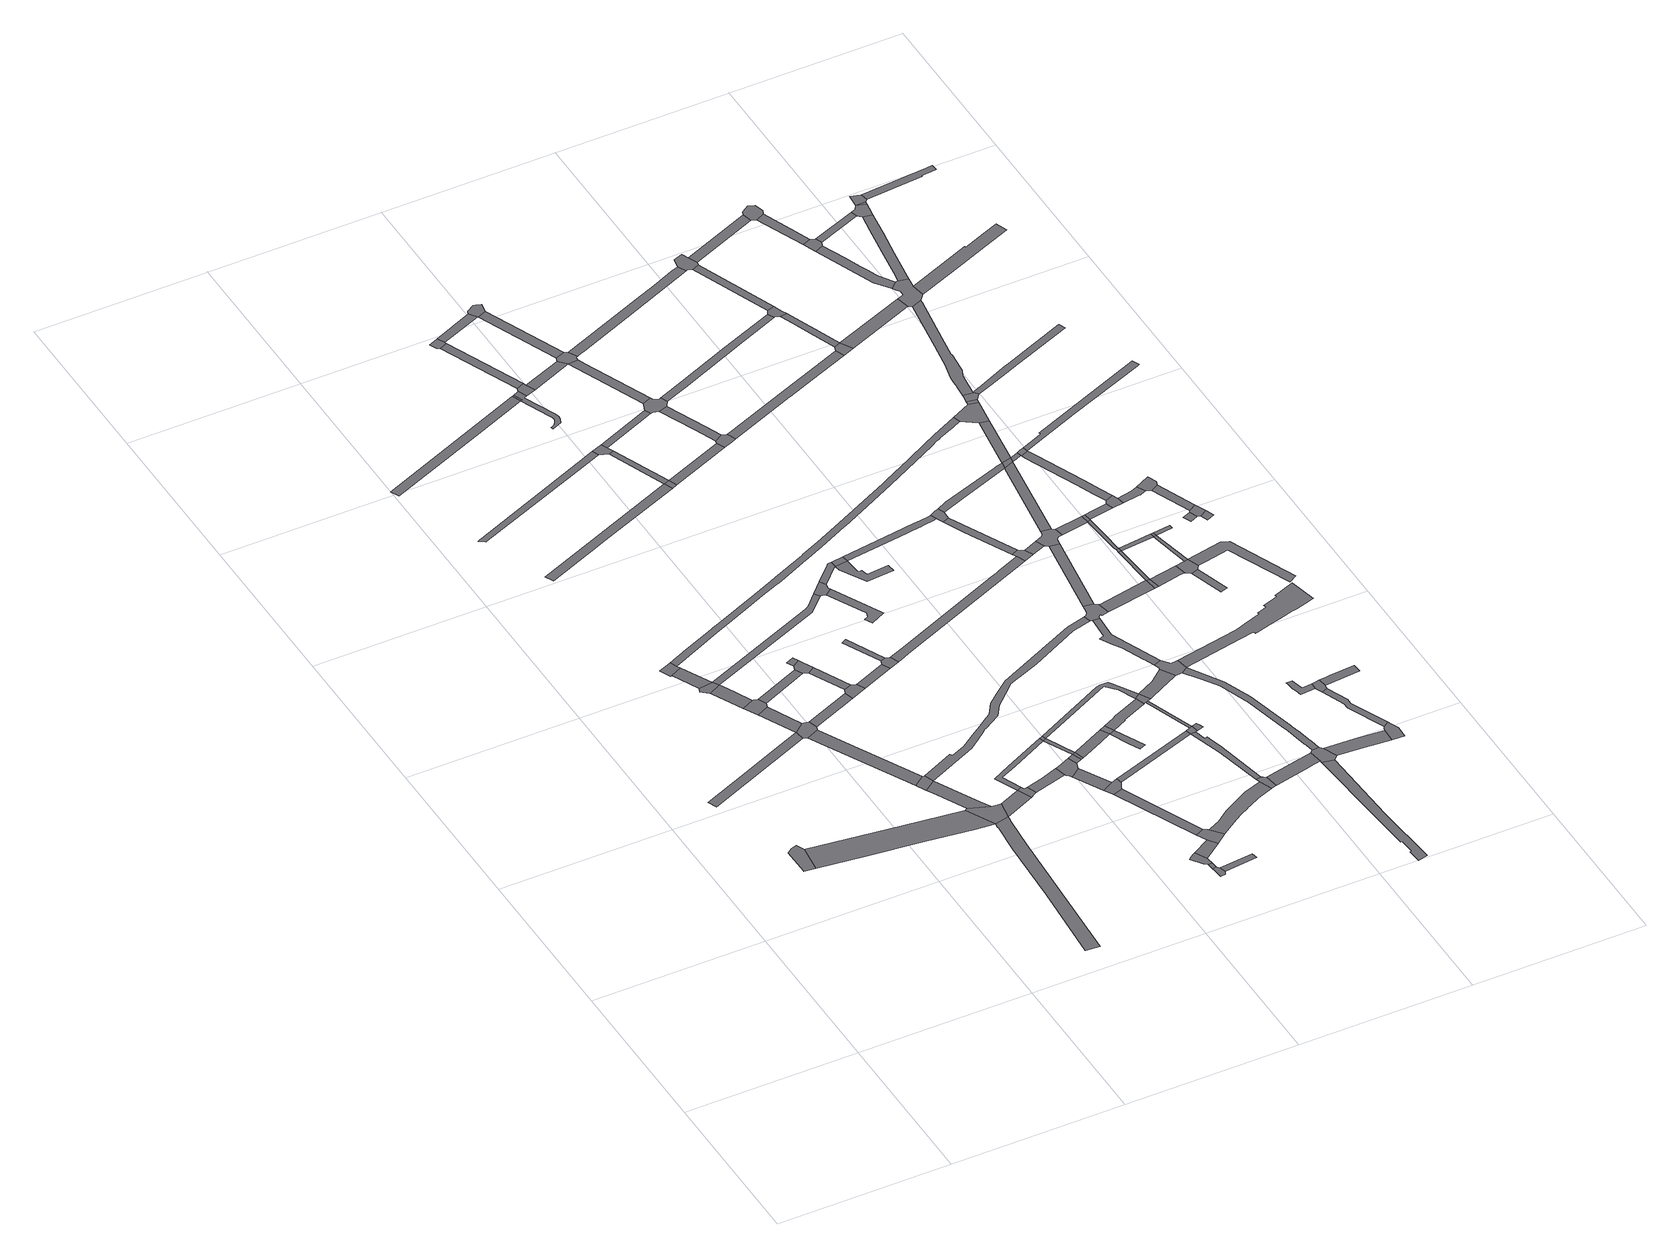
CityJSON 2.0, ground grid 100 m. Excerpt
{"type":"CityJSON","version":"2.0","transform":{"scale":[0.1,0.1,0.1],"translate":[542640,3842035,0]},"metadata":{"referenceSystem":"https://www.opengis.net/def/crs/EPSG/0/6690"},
"CityObjects":{
"road1":{"type":"Road","geometry":[{"type":"MultiSurface","lod":"1","boundaries":[[[0,1,2,3,4,5,6,7]]]}]},
"road2":{"type":"Road","attributes":{"RoadStructureAttribute.sectionType":"1"},"geometry":[{"type":"MultiSurface","lod":"1","boundaries":[[[8,9,10,11,12,13]]]}]},
"road3":{"type":"Road","attributes":{"RoadStructureAttribute.sectionType":"1"},"geometry":[{"type":"MultiSurface","lod":"1","boundaries":[[[14,7,6,15,16,17,18,19,20]]]}]},
"road4":{"type":"Road","geometry":[{"type":"MultiSurface","lod":"1","boundaries":[[[21,22,23,24,25,26,27,28]]]}]},
"road5":{"type":"Road","attributes":{"RoadStructureAttribute.sectionType":"1"},"geometry":[{"type":"MultiSurface","lod":"1","boundaries":[[[27,26,29,30]]]}]},
"road6":{"type":"Road","geometry":[{"type":"MultiSurface","lod":"1","boundaries":[[[30,29,31,32,33,34,35]]]}]},
"road7":{"type":"Road","attributes":{"RoadStructureAttribute.sectionType":"1"},"geometry":[{"type":"MultiSurface","lod":"1","boundaries":[[[36,37,35,34,38,39,40]]]}]},
"road8":{"type":"Road","geometry":[{"type":"MultiSurface","lod":"1","boundaries":[[[41,40,39,42,43,44,45]]]}]},
"road9":{"type":"Road","attributes":{"RoadStructureAttribute.sectionType":"1"},"geometry":[{"type":"MultiSurface","lod":"1","boundaries":[[[43,42,8,46]]]}]},
"road10":{"type":"Road","geometry":[{"type":"MultiSurface","lod":"1","boundaries":[[[46,8,13,47,48,49,50,51]]]}]},
"road11":{"type":"Road","attributes":{"RoadStructureAttribute.sectionType":"1"},"geometry":[{"type":"MultiSurface","lod":"1","boundaries":[[[52,53,54,55,56,57,58,59,60,19,61,62,63,64,65,66,67]]]}]},
"road12":{"type":"Road","attributes":{"RoadStructureAttribute.sectionType":"1"},"geometry":[{"type":"MultiSurface","lod":"1","boundaries":[[[68,69,49,48,70,71,72]]]}]},
"road13":{"type":"Road","geometry":[{"type":"MultiSurface","lod":"1","boundaries":[[[72,71,73,74,75]]]}]},
"road14":{"type":"Road","attributes":{"RoadStructureAttribute.sectionType":"1"},"geometry":[{"type":"MultiSurface","lod":"1","boundaries":[[[76,45,44,77]]]}]},
"road15":{"type":"Road","attributes":{"RoadStructureAttribute.sectionType":"1"},"geometry":[{"type":"MultiSurface","lod":"1","boundaries":[[[78,79,74,73,80,81,82]]]}]},
"road16":{"type":"Road","geometry":[{"type":"MultiSurface","lod":"1","boundaries":[[[81,20,19,60,83,84,82]]]}]},
"road17":{"type":"Road","attributes":{"RoadStructureAttribute.sectionType":"1"},"geometry":[{"type":"MultiSurface","lod":"1","boundaries":[[[85,51,50,86]]]}]},
"road18":{"type":"Road","attributes":{"RoadStructureAttribute.sectionType":"1"},"geometry":[{"type":"MultiSurface","lod":"1","boundaries":[[[87,88,89,90,91]]]}]},
"road19":{"type":"Road","geometry":[{"type":"MultiSurface","lod":"1","boundaries":[[[92,93,94,95]]]}]},
"road20":{"type":"Road","attributes":{"RoadStructureAttribute.sectionType":"1"},"geometry":[{"type":"MultiSurface","lod":"1","boundaries":[[[96,97,98,99,100,101,102,103,104,105]]]}]},
"road21":{"type":"Road","geometry":[{"type":"MultiSurface","lod":"1","boundaries":[[[106,95,94,107,76,77,108,109]]]}]},
"road22":{"type":"Road","attributes":{"RoadStructureAttribute.sectionType":"1"},"geometry":[{"type":"MultiSurface","lod":"1","boundaries":[[[110,111,83,60,112,113]]]}]},
"road23":{"type":"Road","attributes":{"RoadStructureAttribute.sectionType":"1"},"geometry":[{"type":"MultiSurface","lod":"1","boundaries":[[[114,115,116,117,118,30,35,119,120,121,122]]]}]},
"road24":{"type":"Road","attributes":{"RoadStructureAttribute.sectionType":"1"},"geometry":[{"type":"MultiSurface","lod":"1","boundaries":[[[109,108,123,124]]]}]},
"road25":{"type":"Road","attributes":{"RoadStructureAttribute.sectionType":"1"},"geometry":[{"type":"MultiSurface","lod":"1","boundaries":[[[125,126,127,128,129,130,131,132]]]}]},
"road26":{"type":"Road","geometry":[{"type":"MultiSurface","lod":"1","boundaries":[[[124,123,85,86,133,134,135]]]}]},
"road27":{"type":"Road","geometry":[{"type":"MultiSurface","lod":"1","boundaries":[[[136,137,110,113,138,139,140]]]}]},
"road28":{"type":"Road","attributes":{"RoadStructureAttribute.sectionType":"1"},"geometry":[{"type":"MultiSurface","lod":"1","boundaries":[[[141,135,134,133,142]]]}]},
"road29":{"type":"Road","attributes":{"RoadStructureAttribute.sectionType":"1"},"geometry":[{"type":"MultiSurface","lod":"1","boundaries":[[[143,144,140,139,145,146]]]}]},
"road30":{"type":"Road","attributes":{"RoadStructureAttribute.sectionType":"1"},"geometry":[{"type":"MultiSurface","lod":"1","boundaries":[[[147,148,149,150,110,137,151,152,153,154]]]}]},
"road31":{"type":"Road","attributes":{"RoadStructureAttribute.sectionType":"1"},"geometry":[{"type":"MultiSurface","lod":"1","boundaries":[[[155,156,157,158]]]}]},
"road32":{"type":"Road","geometry":[{"type":"MultiSurface","lod":"1","boundaries":[[[158,157,141,142,159,160]]]}]},
"road33":{"type":"Road","geometry":[{"type":"MultiSurface","lod":"1","boundaries":[[[161,162,163,164,165,166,167,168,169]]]}]},
"road34":{"type":"Road","geometry":[{"type":"MultiSurface","lod":"1","boundaries":[[[170,171,172,173,174,175,176,177]]]}]},
"road35":{"type":"Road","attributes":{"RoadStructureAttribute.sectionType":"1"},"geometry":[{"type":"MultiSurface","lod":"1","boundaries":[[[167,166,178,171,170]]]}]},
"road36":{"type":"Road","geometry":[{"type":"MultiSurface","lod":"1","boundaries":[[[179,180,143,146,181,182,183,184,185,186,187,188]]]}]},
"road37":{"type":"Road","attributes":{"RoadStructureAttribute.sectionType":"1"},"geometry":[{"type":"MultiSurface","lod":"1","boundaries":[[[185,184,189,190]]]}]},
"road38":{"type":"Road","attributes":{"RoadStructureAttribute.sectionType":"1"},"geometry":[{"type":"MultiSurface","lod":"1","boundaries":[[[191,161,169,192]]]}]},
"road39":{"type":"Road","geometry":[{"type":"MultiSurface","lod":"1","boundaries":[[[193,194,190,189,195,196,197,198]]]}]},
"road40":{"type":"Road","geometry":[{"type":"MultiSurface","lod":"1","boundaries":[[[199,147,154,200]]]}]},
"road41":{"type":"Road","attributes":{"RoadStructureAttribute.sectionType":"1"},"geometry":[{"type":"MultiSurface","lod":"1","boundaries":[[[201,179,188,202]]]}]},
"road42":{"type":"Road","attributes":{"RoadStructureAttribute.sectionType":"1"},"geometry":[{"type":"MultiSurface","lod":"1","boundaries":[[[196,195,203,204]]]}]},
"road43":{"type":"Road","geometry":[{"type":"MultiSurface","lod":"1","boundaries":[[[205,206,87,91]]]}]},
"road44":{"type":"Road","geometry":[{"type":"MultiSurface","lod":"1","boundaries":[[[207,208,209,210,177,176]]]}]},
"road45":{"type":"Road","attributes":{"RoadStructureAttribute.sectionType":"1"},"geometry":[{"type":"MultiSurface","lod":"1","boundaries":[[[200,154,201,211]]]}]},
"road46":{"type":"Road","geometry":[{"type":"MultiSurface","lod":"1","boundaries":[[[212,96,105,213,214,215]]]}]},
"road47":{"type":"Road","attributes":{"RoadStructureAttribute.sectionType":"1"},"geometry":[{"type":"MultiSurface","lod":"1","boundaries":[[[216,206,205,91,217,218,219,220,221,222,223,224,225,226,227,228,229,230,231,232]]]}]},
"road48":{"type":"Road","geometry":[{"type":"MultiSurface","lod":"1","boundaries":[[[233,234,235,236,237,238]]]}]},
"road49":{"type":"Road","geometry":[{"type":"MultiSurface","lod":"1","boundaries":[[[211,201,202,239]]]}]},
"road50":{"type":"Road","geometry":[{"type":"MultiSurface","lod":"1","boundaries":[[[240,114,122,241,242,243,244,245,246,247,248]]]}]},
"road51":{"type":"Road","attributes":{"RoadStructureAttribute.sectionType":"1"},"geometry":[{"type":"MultiSurface","lod":"1","boundaries":[[[237,236,249,250]]]}]},
"road52":{"type":"Road","attributes":{"RoadStructureAttribute.sectionType":"1"},"geometry":[{"type":"MultiSurface","lod":"1","boundaries":[[[214,213,125,251]]]}]},
"road53":{"type":"Road","geometry":[{"type":"MultiSurface","lod":"1","boundaries":[[[252,204,203,191,192,253,254]]]}]},
"road54":{"type":"Road","attributes":{"RoadStructureAttribute.sectionType":"1"},"geometry":[{"type":"MultiSurface","lod":"1","boundaries":[[[255,256,257,258,259,260,261,262,244,243]]]}]},
"road55":{"type":"Road","geometry":[{"type":"MultiSurface","lod":"1","boundaries":[[[251,125,132,263]]]}]},
"road56":{"type":"Road","geometry":[{"type":"MultiSurface","lod":"1","boundaries":[[[250,249,216,232,264,265]]]}]},
"road57":{"type":"Road","attributes":{"RoadStructureAttribute.sectionType":"1"},"geometry":[{"type":"MultiSurface","lod":"1","boundaries":[[[266,267,268,269,270,271,272,273,274,275,276,277,278,279,280,281,282,75,74,283,284,285,286,287,288,289,290,291,292,293,294,295,296,297,298,299]]]}]},
"road58":{"type":"Road","attributes":{"RoadStructureAttribute.sectionType":"1"},"geometry":[{"type":"MultiSurface","lod":"1","boundaries":[[[300,301,302,303,240,248,304,305]]]}]},
"road59":{"type":"Road","attributes":{"RoadStructureAttribute.sectionType":"1"},"geometry":[{"type":"MultiSurface","lod":"1","boundaries":[[[306,307,211,239,308,309]]]}]},
"road60":{"type":"Road","attributes":{"RoadStructureAttribute.sectionType":"1"},"geometry":[{"type":"MultiSurface","lod":"1","boundaries":[[[310,233,238,311]]]}]},
"road61":{"type":"Road","attributes":{"RoadStructureAttribute.sectionType":"1"},"geometry":[{"type":"MultiSurface","lod":"1","boundaries":[[[312,212,215,313]]]}]},
"road62":{"type":"Road","attributes":{"RoadStructureAttribute.sectionType":"1"},"geometry":[{"type":"MultiSurface","lod":"1","boundaries":[[[314,315,265,264,316]]]}]},
"road63":{"type":"Road","geometry":[{"type":"MultiSurface","lod":"1","boundaries":[[[317,318,300,305,319]]]}]},
"road64":{"type":"Road","attributes":{"RoadStructureAttribute.sectionType":"1"},"geometry":[{"type":"MultiSurface","lod":"1","boundaries":[[[320,321,322,323,324,325,326,327,328,329,330,331,332,333,334,335,336,337,338,21,28,339,340,341,342,343,344,345,346,347,348,349,350,351,352,353,354,355,356,357,358,359,360,361,362]]]}]},
"road65":{"type":"Road","geometry":[{"type":"MultiSurface","lod":"1","boundaries":[[[363,306,309,364]]]}]},
"road66":{"type":"Road","attributes":{"RoadStructureAttribute.sectionType":"1"},"geometry":[{"type":"MultiSurface","lod":"1","boundaries":[[[365,366,251,263,367]]]}]},
"road67":{"type":"Road","geometry":[{"type":"MultiSurface","lod":"1","boundaries":[[[368,369,370,371,372,364,309]]]}]},
"road68":{"type":"Road","attributes":{"RoadStructureAttribute.sectionType":"1"},"geometry":[{"type":"MultiSurface","lod":"1","boundaries":[[[373,193,198,374,375]]]}]},
"road69":{"type":"Road","attributes":{"RoadStructureAttribute.sectionType":"1"},"geometry":[{"type":"MultiSurface","lod":"1","boundaries":[[[376,377,378,379,380,381,382,383,319,305]]]}]},
"road70":{"type":"Road","attributes":{"RoadStructureAttribute.sectionType":"1"},"geometry":[{"type":"MultiSurface","lod":"1","boundaries":[[[384,385,386,387,388,389,254,253,390,391,392,393,394,395,396]]]}]},
"road71":{"type":"Road","attributes":{"RoadStructureAttribute.sectionType":"1"},"geometry":[{"type":"MultiSurface","lod":"1","boundaries":[[[397,398,399,400,401,402,403,199,200,404,405,406,407]]]}]},
"road72":{"type":"Road","geometry":[{"type":"MultiSurface","lod":"1","boundaries":[[[408,409,410,411,310,311,412,413,414]]]}]},
"road73":{"type":"Road","attributes":{"RoadStructureAttribute.sectionType":"1"},"geometry":[{"type":"MultiSurface","lod":"1","boundaries":[[[413,412,415,416]]]}]},
"road74":{"type":"Road","geometry":[{"type":"MultiSurface","lod":"1","boundaries":[[[416,415,314,316,417,418,419,420,421,422,423,424]]]}]},
"road75":{"type":"Road","attributes":{"RoadStructureAttribute.sectionType":"1"},"geometry":[{"type":"MultiSurface","lod":"1","boundaries":[[[425,426,427,428,429,160,159,430,431]]]}]},
"road76":{"type":"Road","attributes":{"RoadStructureAttribute.sectionType":"1"},"geometry":[{"type":"MultiSurface","lod":"1","boundaries":[[[432,433,434,363,364,435,436,437]]]}]},
"road77":{"type":"Road","attributes":{"RoadStructureAttribute.sectionType":"1"},"geometry":[{"type":"MultiSurface","lod":"1","boundaries":[[[438,439,417,316,440,441]]]}]},
"road78":{"type":"Road","geometry":[{"type":"MultiSurface","lod":"1","boundaries":[[[442,443,441,440,444,445,312,313,446,447,448,449,450]]]}]},
"road79":{"type":"Road","attributes":{"RoadStructureAttribute.sectionType":"1"},"geometry":[{"type":"MultiSurface","lod":"1","boundaries":[[[451,452,448,447,453,454,455]]]}]},
"road80":{"type":"Road","geometry":[{"type":"MultiSurface","lod":"1","boundaries":[[[456,455,454,365,367,457,458,459,460]]]}]},
"road81":{"type":"Road","geometry":[{"type":"MultiSurface","lod":"1","boundaries":[[[461,462,463,464,465,384,396,466,467]]]}]},
"road82":{"type":"Road","attributes":{"RoadStructureAttribute.sectionType":"1"},"geometry":[{"type":"MultiSurface","lod":"1","boundaries":[[[468,469,470,471,472,473,474,375,475,464,463]]]}]},
"road83":{"type":"Road","attributes":{"RoadStructureAttribute.sectionType":"1"},"geometry":[{"type":"MultiSurface","lod":"1","boundaries":[[[476,477,478,479,480,317,319,481,482,483,484,485,486]]]}]},
"road84":{"type":"Road","geometry":[{"type":"MultiSurface","lod":"1","boundaries":[[[487,488,373,375,474,489,490]]]}]},
"road85":{"type":"Road","geometry":[{"type":"MultiSurface","lod":"1","boundaries":[[[407,406,432,437,491,492,493,494]]]}]},
"road86":{"type":"Road","attributes":{"RoadStructureAttribute.sectionType":"1"},"geometry":[{"type":"MultiSurface","lod":"1","boundaries":[[[495,493,492,496,488,487]]]}]},
"road87":{"type":"Road","geometry":[{"type":"MultiSurface","lod":"1","boundaries":[[[497,498,499,500,501,487,490]]]}]},
"road88":{"type":"Road","attributes":{"RoadStructureAttribute.sectionType":"1"},"geometry":[{"type":"MultiSurface","lod":"1","boundaries":[[[502,503,504,407,494,505,506,507]]]}]},
"road89":{"type":"Road","attributes":{"RoadStructureAttribute.sectionType":"1"},"geometry":[{"type":"MultiSurface","lod":"1","boundaries":[[[508,509,510,511,467,466,512,513,514,515]]]}]},
"road90":{"type":"Road","attributes":{"RoadStructureAttribute.sectionType":"1"},"geometry":[{"type":"MultiSurface","lod":"1","boundaries":[[[516,517,518,519,520,521,522,523,524,525]]]}]},
"road91":{"type":"Road","attributes":{"RoadStructureAttribute.sectionType":"1"},"geometry":[{"type":"MultiSurface","lod":"1","boundaries":[[[526,527,528,529,530,531,532,533,534,535,536]]]}]},
"road92":{"type":"Road","geometry":[{"type":"MultiSurface","lod":"1","boundaries":[[[537,534,533,538,502,507,539,540,541]]]}]},
"road93":{"type":"Road","geometry":[{"type":"MultiSurface","lod":"1","boundaries":[[[542,543,476,486,544,545,546]]]}]},
"road94":{"type":"Road","attributes":{"RoadStructureAttribute.sectionType":"1"},"geometry":[{"type":"MultiSurface","lod":"1","boundaries":[[[547,548,549,550,551,424,423,552,553,554,555,556]]]}]},
"road95":{"type":"Road","geometry":[{"type":"MultiSurface","lod":"1","boundaries":[[[557,558,559,266,299,526,536,560,561,562,563,564,565,566,567]]]}]},
"road96":{"type":"Road","attributes":{"RoadStructureAttribute.sectionType":"1"},"geometry":[{"type":"MultiSurface","lod":"1","boundaries":[[[545,544,568,569,570]]]}]},
"road97":{"type":"Road","attributes":{"RoadStructureAttribute.sectionType":"1"},"geometry":[{"type":"MultiSurface","lod":"1","boundaries":[[[571,572,573,574,575,576,577,540,539,578,579,580,581,582,583,584,585,586,587,588]]]}]},
"road98":{"type":"Road","geometry":[{"type":"MultiSurface","lod":"1","boundaries":[[[587,508,515,516,525,589,590,591,592,588]]]}]},
"road99":{"type":"Road","geometry":[{"type":"MultiSurface","lod":"1","boundaries":[[[570,569,425,431,593,594]]]}]},
"road100":{"type":"Road","attributes":{"RoadStructureAttribute.sectionType":"1"},"geometry":[{"type":"MultiSurface","lod":"1","boundaries":[[[595,596,597,450,449,598,599,600]]]}]},
"road101":{"type":"Road","attributes":{"RoadStructureAttribute.sectionType":"1"},"geometry":[{"type":"MultiSurface","lod":"1","boundaries":[[[601,602,603,604,605,460,459,606,607,608,609]]]}]},
"road102":{"type":"Road","attributes":{"RoadStructureAttribute.sectionType":"1"},"geometry":[{"type":"MultiSurface","lod":"1","boundaries":[[[610,557,567,611]]]}]},
"road103":{"type":"Road","attributes":{"RoadStructureAttribute.sectionType":"1"},"geometry":[{"type":"MultiSurface","lod":"1","boundaries":[[[612,594,593,613]]]}]},
"road104":{"type":"Road","attributes":{"RoadStructureAttribute.sectionType":"1"},"geometry":[{"type":"MultiSurface","lod":"1","boundaries":[[[614,615,564,563,616]]]}]},
"road105":{"type":"Road","attributes":{"RoadStructureAttribute.sectionType":"1"},"geometry":[{"type":"MultiSurface","lod":"1","boundaries":[[[617,591,590,618,619,620,621]]]}]},
"road106":{"type":"Road","geometry":[{"type":"MultiSurface","lod":"1","boundaries":[[[622,623,624,612,613,610,611,625,626,627,628,629]]]}]},
"road107":{"type":"Road","attributes":{"RoadStructureAttribute.sectionType":"1"},"geometry":[{"type":"MultiSurface","lod":"1","boundaries":[[[630,631,632,633,634,542,546,635,636,637]]]}]},
"road108":{"type":"Road","geometry":[{"type":"MultiSurface","lod":"1","boundaries":[[[638,639,640,641,642,643,644,645,646,647,648,649]]]}]},
"road109":{"type":"Road","geometry":[{"type":"MultiSurface","lod":"1","boundaries":[[[614,616,650,651,652]]]}]},
"road110":{"type":"Road","geometry":[{"type":"MultiSurface","lod":"1","boundaries":[[[653,654,649,648,655,656,657,658,659]]]}]},
"road111":{"type":"Road","attributes":{"RoadStructureAttribute.sectionType":"1"},"geometry":[{"type":"MultiSurface","lod":"1","boundaries":[[[660,661,637,622,629]]]}]},
"road112":{"type":"Road","attributes":{"RoadStructureAttribute.sectionType":"1"},"geometry":[{"type":"MultiSurface","lod":"1","boundaries":[[[662,628,627,663,664]]]}]},
"road113":{"type":"Road","attributes":{"RoadStructureAttribute.sectionType":"1"},"geometry":[{"type":"MultiSurface","lod":"1","boundaries":[[[665,666,614,652]]]}]},
"road114":{"type":"Road","attributes":{"RoadStructureAttribute.sectionType":"1"},"geometry":[{"type":"MultiSurface","lod":"1","boundaries":[[[667,668,656,655,669,670,671,672,673,674]]]}]},
"road115":{"type":"Road","attributes":{"RoadStructureAttribute.sectionType":"1"},"geometry":[{"type":"MultiSurface","lod":"1","boundaries":[[[675,676,674,673,677,621,620,678,679]]]}]},
"road116":{"type":"Road","geometry":[{"type":"MultiSurface","lod":"1","boundaries":[[[680,681,666,665]]]}]},
"road117":{"type":"Road","attributes":{"RoadStructureAttribute.sectionType":"1"},"geometry":[{"type":"MultiSurface","lod":"1","boundaries":[[[682,683,684,685,686,687,688,689,690,691,692,693,541,540,694,695,696,697,698,699,700,701,702,703,704,705]]]}]},
"road118":{"type":"Road","attributes":{"RoadStructureAttribute.sectionType":"1"},"geometry":[{"type":"MultiSurface","lod":"1","boundaries":[[[706,707,708,664,709,710,681,680]]]}]},
"road119":{"type":"Road","attributes":{"RoadStructureAttribute.sectionType":"1"},"geometry":[{"type":"MultiSurface","lod":"1","boundaries":[[[711,651,650,712,713]]]}]},
"road120":{"type":"Road","geometry":[{"type":"MultiSurface","lod":"1","boundaries":[[[714,715,547,556,716,717,718,719,720]]]}]},
"road121":{"type":"Road","geometry":[{"type":"MultiSurface","lod":"1","boundaries":[[[721,662,664,708,722]]]}]},
"road122":{"type":"Road","attributes":{"RoadStructureAttribute.sectionType":"1"},"geometry":[{"type":"MultiSurface","lod":"1","boundaries":[[[718,717,723,724]]]}]},
"road123":{"type":"Road","geometry":[{"type":"MultiSurface","lod":"1","boundaries":[[[725,630,637,661]]]}]},
"road124":{"type":"Road","geometry":[{"type":"MultiSurface","lod":"1","boundaries":[[[726,724,723,595,600,727,728,729,730]]]}]},
"road125":{"type":"Road","attributes":{"RoadStructureAttribute.sectionType":"1"},"geometry":[{"type":"MultiSurface","lod":"1","boundaries":[[[731,732,733,653,659,734]]]}]},
"road126":{"type":"Road","attributes":{"RoadStructureAttribute.sectionType":"1"},"geometry":[{"type":"MultiSurface","lod":"1","boundaries":[[[735,680,665,736]]]}]},
"road127":{"type":"Road","attributes":{"RoadStructureAttribute.sectionType":"1"},"geometry":[{"type":"MultiSurface","lod":"1","boundaries":[[[737,738,730,729,739,740,741,742,743]]]}]},
"road128":{"type":"Road","geometry":[{"type":"MultiSurface","lod":"1","boundaries":[[[743,742,601,609,744]]]}]},
"road129":{"type":"Road","attributes":{"RoadStructureAttribute.sectionType":"1"},"geometry":[{"type":"MultiSurface","lod":"1","boundaries":[[[745,746,721,722,747]]]}]},
"road130":{"type":"Road","attributes":{"RoadStructureAttribute.sectionType":"1"},"geometry":[{"type":"MultiSurface","lod":"1","boundaries":[[[748,725,661,749,750,751]]]}]},
"road131":{"type":"Road","geometry":[{"type":"MultiSurface","lod":"1","boundaries":[[[752,753,754,711,713,755,756,757]]]}]},
"road132":{"type":"Road","geometry":[{"type":"MultiSurface","lod":"1","boundaries":[[[758,759,756,755]]]}]},
"road133":{"type":"Road","attributes":{"RoadStructureAttribute.sectionType":"1"},"geometry":[{"type":"MultiSurface","lod":"1","boundaries":[[[760,761,630,725,762,763]]]}]},
"road134":{"type":"Road","attributes":{"RoadStructureAttribute.sectionType":"1"},"geometry":[{"type":"MultiSurface","lod":"1","boundaries":[[[764,736,753,752]]]}]},
"road135":{"type":"Road","geometry":[{"type":"MultiSurface","lod":"1","boundaries":[[[765,766,748,751,767,768]]]}]},
"road136":{"type":"Road","geometry":[{"type":"MultiSurface","lod":"1","boundaries":[[[769,735,736,764]]]}]},
"road137":{"type":"Road","geometry":[{"type":"MultiSurface","lod":"1","boundaries":[[[770,771,320,362,760,763,772]]]}]},
"road138":{"type":"Road","attributes":{"RoadStructureAttribute.sectionType":"1"},"geometry":[{"type":"MultiSurface","lod":"1","boundaries":[[[773,774,775,768,767,776,777,778,779,780]]]}]},
"road139":{"type":"Road","geometry":[{"type":"MultiSurface","lod":"1","boundaries":[[[780,779,745,747,781,782]]]}]},
"road140":{"type":"Road","geometry":[{"type":"MultiSurface","lod":"1","boundaries":[[[783,784,785,786,769,764]]]}]},
"road141":{"type":"Road","attributes":{"RoadStructureAttribute.sectionType":"1"},"geometry":[{"type":"MultiSurface","lod":"1","boundaries":[[[787,788,720,719,789]]]}]},
"road142":{"type":"Road","attributes":{"RoadStructureAttribute.sectionType":"1"},"geometry":[{"type":"MultiSurface","lod":"1","boundaries":[[[790,770,772,791]]]}]},
"road143":{"type":"Road","geometry":[{"type":"MultiSurface","lod":"1","boundaries":[[[792,793,790,791,794,795,796,797]]]}]},
"road144":{"type":"Road","attributes":{"RoadStructureAttribute.sectionType":"1"},"geometry":[{"type":"MultiSurface","lod":"1","boundaries":[[[798,799,752,757,800,801,802,803]]]}]},
"road145":{"type":"Road","attributes":{"RoadStructureAttribute.sectionType":"1"},"geometry":[{"type":"MultiSurface","lod":"1","boundaries":[[[804,805,782,781,806,807,808,809]]]}]},
"road146":{"type":"Road","attributes":{"RoadStructureAttribute.sectionType":"1"},"geometry":[{"type":"MultiSurface","lod":"1","boundaries":[[[810,811,743,744,812]]]}]},
"road147":{"type":"Road","geometry":[{"type":"MultiSurface","lod":"1","boundaries":[[[813,814,815,816]]]}]},
"road148":{"type":"Road","geometry":[{"type":"MultiSurface","lod":"1","boundaries":[[[817,804,809,818,819,820]]]}]},
"road149":{"type":"Road","attributes":{"RoadStructureAttribute.sectionType":"1"},"geometry":[{"type":"MultiSurface","lod":"1","boundaries":[[[819,818,821,822]]]}]},
"road150":{"type":"Road","attributes":{"RoadStructureAttribute.sectionType":"1"},"geometry":[{"type":"MultiSurface","lod":"1","boundaries":[[[823,824,825,826,827,828,829,830,831,832,833,834,835,836,837,838,839,840,841,842,843,792,797]]]}]},
"road151":{"type":"Road","attributes":{"RoadStructureAttribute.sectionType":"1"},"geometry":[{"type":"MultiSurface","lod":"1","boundaries":[[[822,821,813,816,844,845]]]}]},
"road152":{"type":"Road","attributes":{"RoadStructureAttribute.sectionType":"1"},"geometry":[{"type":"MultiSurface","lod":"1","boundaries":[[[846,847,848,845,844]]]}]},
"road153":{"type":"Road","geometry":[{"type":"MultiSurface","lod":"1","boundaries":[[[849,850,787,789,851,852,853,854]]]}]},
"road154":{"type":"Road","attributes":{"RoadStructureAttribute.sectionType":"1"},"geometry":[{"type":"MultiSurface","lod":"1","boundaries":[[[855,852,851,856,857]]]}]},
"road155":{"type":"Road","geometry":[{"type":"MultiSurface","lod":"1","boundaries":[[[857,856,858,859,860,861,862]]]}]},
"road156":{"type":"Road","attributes":{"RoadStructureAttribute.sectionType":"1"},"geometry":[{"type":"MultiSurface","lod":"1","boundaries":[[[863,864,865,866,867,868,869,860,859,870,871,872,873]]]}]},
"road157":{"type":"Road","attributes":{"RoadStructureAttribute.sectionType":"1"},"geometry":[{"type":"MultiSurface","lod":"1","boundaries":[[[874,875,876,877,765,768,878,879,880,881,882]]]}]},
"road158":{"type":"Road","geometry":[{"type":"MultiSurface","lod":"1","boundaries":[[[883,873,872,884,885,886,810,812,835,834,887,888,889]]]}]},
"road159":{"type":"Road","attributes":{"RoadStructureAttribute.sectionType":"1"},"geometry":[{"type":"MultiSurface","lod":"1","boundaries":[[[890,891,892,893,894,796,795,895,896,897,898]]]}]},
"road160":{"type":"Road","attributes":{"RoadStructureAttribute.sectionType":"1"},"geometry":[{"type":"MultiSurface","lod":"1","boundaries":[[[899,862,861,900]]]}]},
"road161":{"type":"Road","attributes":{"RoadStructureAttribute.sectionType":"1"},"geometry":[{"type":"MultiSurface","lod":"1","boundaries":[[[901,902,903,904,883,889,905,906,907,908]]]}]},
"road162":{"type":"Road","geometry":[{"type":"MultiSurface","lod":"1","boundaries":[[[909,910,899,900,901,908,911,912]]]}]},
"road163":{"type":"Road","attributes":{"RoadStructureAttribute.sectionType":"1"},"geometry":[{"type":"MultiSurface","lod":"1","boundaries":[[[913,909,912]]]}]},
"road164":{"type":"Road","geometry":[{"type":"MultiSurface","lod":"1","boundaries":[[[914,909,913,915,916]]]}]},
"road165":{"type":"Road","attributes":{"RoadStructureAttribute.sectionType":"1"},"geometry":[{"type":"MultiSurface","lod":"1","boundaries":[[[917,918,919,920,888,887,921,922,923,924]]]}]},
"road166":{"type":"Road","attributes":{"RoadStructureAttribute.sectionType":"1"},"geometry":[{"type":"MultiSurface","lod":"1","boundaries":[[[925,926,927,928,916,915,929,930,931,932,933]]]}]}
},
"vertices":[
[496,1592,0],[465,1585,0],[461,1582,0],[432,1560,0],[434,1398,0],[434,1395,0],[497,1386,0],[518,1548,0],
[917,2380,0],[775,2321,0],[458,2186,0],[263,2104,0],[285,2053,0],[923,2324,0],
[1051,1476,0],[765,1353,0],[1084,1313,0],[1358,1278,0],[1427,1270,0],[1467,1265,0],[1381,1432,0],
[613,3169,0],[566,3149,0],[535,3137,0],[565,3071,0],[571,3074,0],[572,3075,0],[640,3109,0],[630,3129,0],
[648,2921,0],[729,2931,0],
[647,2919,0],[646,2917,0],[637,2894,0],[679,2859,0],[751,2897,0],
[793,2811,0],[760,2879,0],[686,2848,0],[770,2676,0],[841,2711,0],
[849,2708,0],[811,2593,0],[882,2628,0],[892,2656,0],[870,2701,0],
[977,2432,0],
[942,2318,0],[949,2315,0],[1022,2349,0],[1030,2369,0],[1014,2422,0],
[1478,166,0],[1508,649,0],[1531,1054,0],[1545,1229,0],[1546,1231,0],[1546,1243,0],[1547,1257,0],[1548,1260,0],[1549,1284,0],[1466,1237,0],[1466,1230,0],[1453,1057,0],[1430,653,0],[1399,171,0],[1399,168,0],[1478,161,0],
[1146,2101,0],[1034,2324,0],[962,2290,0],[1254,1724,0],[1316,1772,0],
[1284,1666,0],[1348,1714,0],[1330,1771,0],
[1144,2820,0],[1167,2776,0],
[1479,1462,0],[1469,1481,0],[1302,1632,0],[1399,1443,0],[1514,1398,0],
[1568,1391,0],[1537,1395,0],
[1283,2536,0],[1298,2483,0],
[899,5403,0],[1,5030,0],[22,4980,0],[592,5216,0],[920,5352,0],
[1180,2909,0],[1135,2888,0],[1154,2849,0],[1195,2878,0],
[1053,4827,0],[944,4782,0],[235,4486,0],[224,4482,0],[207,4475,0],[241,4452,0],[248,4455,0],[960,4745,0],[1058,4785,0],[1069,4790,0],
[1206,2856,0],[1151,2840,0],[1195,2765,0],[1236,2795,0],
[1691,1446,0],[1587,1400,0],[1710,1356,0],[1729,1364,0],
[1513,3305,0],[1441,3232,0],[1430,3225,0],[1426,3223,0],[1416,3217,0],[1436,3179,0],[1444,3188,0],[1447,3190,0],[1534,3275,0],
[1294,2564,0],[1340,2583,0],
[1253,4428,0],[1219,4415,0],[374,4067,0],[397,4019,0],[724,4153,0],[779,4176,0],[878,4216,0],[1274,4379,0],
[1390,2522,0],[1390,2523,0],[1368,2572,0],
[1728,1443,0],[1720,1460,0],[1746,1377,0],[1768,1389,0],[1746,1446,0],
[1555,2652,0],[1576,2602,0],
[1943,1508,0],[1851,1475,0],[1856,1414,0],[1959,1442,0],
[1983,1756,0],[1744,1639,0],[1632,1584,0],[1685,1464,0],[1670,1574,0],[1744,1609,0],[1771,1622,0],[1991,1731,0],
[1486,2911,0],[1457,2897,0],[1563,2676,0],[1592,2690,0],
[1638,2628,0],[1617,2678,0],
[2250,587,0],[2237,580,0],[2221,568,0],[2203,554,0],[2250,491,0],[2268,476,0],[2292,477,0],[2287,516,0],[2287,519,0],
[2296,439,0],[2272,435,0],[2274,413,0],[2277,385,0],[2279,362,0],[2309,366,0],[2318,385,0],[2308,424,0],
[2268,475,0],
[2037,1550,0],[1966,1517,0],[1966,1437,0],[1975,1428,0],[1978,1425,0],[1986,1410,0],[2043,1455,0],[2046,1465,0],[2050,1478,0],[2055,1493,0],
[2077,1242,0],[2142,1277,0],
[2354,647,0],[2391,599,0],
[2179,1290,0],[2145,1278,0],[2106,1189,0],[2163,1210,0],[2168,1222,0],[2185,1257,0],
[2002,1765,0],[2010,1741,0],
[2072,1566,0],[2090,1510,0],
[2325,710,0],[2375,732,0],
[931,5356,0],[910,5408,0],
[2319,386,0],[2511,408,0],[2508,426,0],[2505,443,0],
[2089,1574,0],
[1117,4854,0],[1118,4770,0],[1147,4781,0],[1132,4816,0],
[945,5422,0],[995,5173,0],[1003,5152,0],[1003,5149,0],[1000,5135,0],[995,5123,0],[981,5106,0],[970,5097,0],[958,5093,0],[963,5080,0],[1019,5102,0],[1029,5126,0],[1033,5148,0],[1032,5158,0],[1023,5184,0],[948,5363,0],[967,5371,0],
[780,5985,0],[722,5961,0],[741,5917,0],[756,5911,0],[803,5931,0],[799,5940,0],
[2108,1518,0],
[1581,3374,0],[1536,3275,0],[1545,3273,0],[1564,3270,0],[1604,3301,0],[1598,3314,0],[1600,3324,0],[1602,3341,0],[1603,3343,0],
[951,5447,0],[997,5466,0],
[1286,4442,0],
[2395,720,0],[2455,648,0],[2402,715,0],
[1678,3046,0],[1668,3017,0],[1645,3006,0],[1667,2961,0],[1711,2983,0],[1750,3001,0],[1755,3004,0],[1748,3018,0],
[1306,4392,0],
[1027,5395,0],[1005,5447,0],
[2636,2499,0],[2525,2468,0],[2329,2374,0],[2103,2268,0],[2045,2241,0],[1984,2191,0],[1954,2166,0],[1894,2117,0],[1847,2046,0],[1800,2012,0],[1795,2008,0],[1741,1970,0],[1693,1938,0],[1682,1930,0],[1614,1884,0],[1532,1848,0],[1522,1861,0],[1642,1849,0],[1705,1898,0],[1741,1925,0],[1754,1936,0],[1768,1948,0],[1791,1961,0],[1821,1979,0],[1880,2014,0],[1927,2085,0],[1981,2135,0],[1999,2152,0],[2058,2206,0],[2111,2228,0],[2119,2231,0],[2250,2285,0],[2536,2426,0],[2648,2457,0],
[1709,3483,0],[1698,3483,0],[1688,3482,0],[1678,3472,0],[1708,3447,0],[1711,3447,0],
[2288,1672,0],[2099,1578,0],[2241,1583,0],[2314,1619,0],
[1010,6082,0],[1042,6042,0],
[1441,4989,0],[1456,4952,0],
[1231,5540,0],[1016,5452,0],[1271,5496,0],
[1780,3493,0],[1725,3485,0],[1784,3455,0],
[2795,4200,0],[2643,4124,0],[2611,4108,0],[2601,4103,0],[2575,4089,0],[2442,4019,0],[2260,3923,0],[2235,3910,0],[1892,3740,0],[1724,3657,0],[1610,3606,0],[1604,3603,0],[1401,3511,0],[1371,3498,0],[1247,3443,0],[959,3319,0],[953,3317,0],[902,3295,0],[734,3222,0],[956,3274,0],[969,3280,0],[1049,3316,0],[1191,3378,0],[1279,3417,0],[1377,3457,0],[1387,3461,0],[1418,3474,0],[1583,3549,0],[1620,3566,0],[1699,3603,0],[1724,3614,0],[1899,3699,0],[1909,3704,0],[2033,3764,0],[2267,3881,0],[2526,4016,0],[2594,4053,0],[2629,4073,0],[2651,4083,0],[2660,4088,0],[2762,4136,0],[2804,4158,0],[2808,4160,0],
[2322,1688,0],[2348,1636,0],
[1639,4587,0],[1309,4451,0],[1660,4538,0],
[2365,1506,0],[2395,1443,0],[2413,1451,0],[2431,1459,0],[2407,1512,0],
[2667,1460,0],[2190,1259,0],[2678,1427,0],
[1716,3413,0],[1797,3263,0],[1958,3278,0],[1951,3326,0],[1823,3312,0],[1814,3354,0],[1801,3354,0],[1793,3363,0],
[2807,926,0],[2705,892,0],[2634,852,0],[2548,804,0],[2475,750,0],[2455,741,0],[2559,718,0],[2602,745,0],[2654,772,0],[2655,773,0],[2673,782,0],[2743,817,0],[2835,852,0],
[2510,1969,0],[2501,1984,0],[2498,1984,0],[2453,1985,0],[2431,1981,0],[2095,1812,0],[2094,1810,0],[2463,1966,0],[2518,1907,0],[2561,1808,0],[2593,1831,0],
[1084,6126,0],[1081,6127,0],[1066,6132,0],[1017,6102,0],[1044,6038,0],[1096,6060,0],[1107,6118,0],
[1241,5568,0],[1294,5585,0],
[1329,5503,0],[1329,5509,0],[1330,5516,0],[1331,5519,0],[1332,5521,0],[1336,5524,0],[1342,5527,0],[1314,5576,0],
[2560,3079,0],[2426,3022,0],[2408,3014,0],[2389,3007,0],[1733,2727,0],[1734,2669,0],[2581,3029,0],
[2563,1803,0],[2407,1734,0],[2388,1721,0],[2435,1679,0],[2433,1683,0],[2581,1748,0],
[1346,5461,0],[1331,5498,0],[1461,5042,0],[1512,5064,0],
[1547,5032,0],[1519,5046,0],[1454,5026,0],[1450,5014,0],[1468,4957,0],[1502,4946,0],[1554,4965,0],[1575,4998,0],[1559,5037,0],
[1652,4731,0],[1651,4731,0],[1592,4731,0],[1644,4606,0],[1692,4636,0],
[1714,4625,0],[1715,4560,0],[1716,4561,0],[1740,4571,0],[1719,4623,0],
[2837,954,0],[2832,956,0],[2830,958,0],[2800,954,0],[2802,946,0],[2867,864,0],[2855,943,0],
[2830,961,0],[2765,1261,0],[2742,1352,0],[2739,1365,0],[2735,1365,0],[2724,1363,0],[2706,1430,0],[2738,1228,0],
[2329,3573,0],[2305,3568,0],[2237,3558,0],[2228,3557,0],[2103,3539,0],[2108,3499,0],[2233,3516,0],[2240,3517,0],[2256,3520,0],[2330,3533,0],[2341,3537,0],
[2710,1475,0],[2695,1470,0],[2712,1432,0],[2717,1433,0],
[2587,1752,0],[2592,1753,0],[2607,1760,0],[2628,1769,0],
[2702,1492,0],[2685,1492,0],
[2759,1445,0],[2760,1446,0],[2751,1467,0],[2742,1488,0],[2720,1479,0],
[2778,1951,0],[2754,1930,0],[2700,1885,0],[2732,1822,0],[2755,1834,0],[2827,1872,0],
[3143,1007,0],[3074,992,0],[3071,991,0],[2858,944,0],[2873,866,0],[3085,912,0],[3089,913,0],[3155,928,0],
[3156,913,0],[3194,406,0],[3213,173,0],[3222,173,0],[3228,82,0],[3219,81,0],[3225,0,0],[3280,13,0],[3248,410,0],[3223,902,0],
[2660,2452,0],[2653,2319,0],[2624,2305,0],[2664,2231,0],[2692,2191,0],[2744,2057,0],[2748,2058,0],[2771,1996,0],[2815,2012,0],[2693,2312,0],[2700,2450,0],
[2852,1964,0],[2782,1964,0],[2865,1873,0],[2905,1903,0],[2892,1972,0],
[2388,3601,0],[2361,3589,0],[2359,3497,0],[2398,3514,0],[2401,3561,0],
[2123,5912,0],[2077,5893,0],[1949,5839,0],[1820,5786,0],[1703,5736,0],[1350,5530,0],[1368,5537,0],[1393,5547,0],[1704,5676,0],[2145,5861,0],
[2671,2574,0],[2664,2521,0],[2652,2504,0],[2701,2461,0],[2717,2478,0],[2724,2466,0],[2762,2473,0],[2749,2546,0],[2746,2549,0],[2737,2558,0],[2728,2566,0],
[2414,3372,0],[2547,3106,0],[2586,3126,0],
[3188,1089,0],[3187,1093,0],[3173,1175,0],[3157,1238,0],[3155,1247,0],[3082,1545,0],[3021,1708,0],[2926,1786,0],[2975,1712,0],[2990,1685,0],[3054,1508,0],[3115,1247,0],[3119,1229,0],[3132,1169,0],[3148,1086,0],[3148,1083,0],[3160,1026,0],[3199,1025,0],
[3229,908,0],[3251,928,0],[3215,1010,0],[3200,1024,0],
[2640,3054,0],[2619,3104,0],
[2349,5365,0],[2033,5235,0],[1709,5099,0],[1710,5052,0],[2145,5236,0],[2365,5327,0],
[2517,4948,0],[2009,4741,0],[1993,4735,0],[1781,4648,0],[1779,4647,0],[2140,4736,0],[2145,4736,0],[2306,4802,0],[2538,4896,0],
[2743,3073,0],[2799,3065,0],
[2702,3140,0],[2723,3089,0],
[3051,2605,0],[3041,2603,0],[3059,2528,0],
[3398,999,0],[3402,917,0],[3473,911,0],[3553,905,0],[3558,986,0],
[2761,3199,0],[2757,3175,0],[2746,3159,0],[2804,3101,0],[2819,3117,0],[2844,3122,0],[2834,3177,0],[2817,3191,0],
[2843,3768,0],[2833,3764,0],[2800,3753,0],[2791,3750,0],[2446,3629,0],[2541,3615,0],[2804,3712,0],[2836,3724,0],
[3347,1479,0],[3342,1499,0],[3329,1554,0],[3312,1555,0],[3294,1556,0],[3295,1552,0],[3302,1498,0],[3308,1474,0],[3315,1439,0],[3325,1440,0],[3405,1447,0],[3406,1487,0],
[3084,2533,0],[3070,2601,0],[3070,2604,0],
[3453,1494,0],[3436,1492,0],[3422,1406,0],[3455,1420,0],[3456,1423,0],[3457,1428,0],[3460,1443,0],
[2893,3733,0],[2895,3749,0],
[3000,3205,0],[2996,3149,0],[3007,3151,0],
[3048,2867,0],[3031,2865,0],
[3507,1258,0],[3507,1293,0],[3477,1270,0],[3475,1238,0],[3475,1233,0],[3478,1226,0],[3569,1016,0],[3603,1038,0],
[3619,1001,0],[3609,1024,0],[3565,1005,0],[3626,900,0],[3629,978,0],
[3046,2894,0],[3030,2886,0],
[3693,2238,0],[3572,2190,0],[3575,2180,0],[3573,2179,0],[3557,2173,0],[3482,2148,0],[3487,2131,0],[3471,2125,0],[3428,2111,0],[3431,2098,0],[3328,2064,0],[3268,2045,0],[3251,1970,0],[3338,1987,0],[3338,1986,0],[3342,1971,0],[3353,1974,0],[3456,2004,0],[3504,2016,0],[3596,2041,0],[3598,2041,0],[3618,2046,0],[3671,2060,0],[3730,2077,0],
[3043,2914,0],[3036,3010,0],[3024,3158,0],[3018,3010,0],[3026,2914,0],
[3236,2635,0],[3220,2560,0],[3250,2566,0],
[2188,5988,0],[2133,5966,0],[2154,5865,0],[2179,5856,0],[2222,5877,0],[2227,5896,0],[2204,5946,0],
[3018,3208,0],[3023,3163,0],
[2363,5391,0],[2405,5407,0],
[2900,3783,0],
[2424,5357,0],[2374,5331,0],[2396,5319,0],[2397,5318,0],[2437,5326,0],
[3664,1514,0],[3517,1503,0],[3497,1500,0],[3667,1462,0],
[3243,2917,0],[3246,2890,0],
[2505,5149,0],[2470,5239,0],[2400,5312,0],[2428,5239,0],[2468,5134,0],[2528,4976,0],[2565,4993,0],
[2605,4924,0],
[3155,3232,0],[3073,3218,0],[3169,3188,0],
[2949,3803,0],[2903,3753,0],[2919,3759,0],[2954,3774,0],
[3315,2651,0],[3293,2646,0],[3285,2644,0],[3280,2543,0],[3322,2556,0],[3339,2583,0],
[3342,2345,0],[3384,2358,0],
[2889,4101,0],[2845,3782,0],[2901,3789,0],[2943,4090,0],
[3263,2893,0],
[2995,3823,0],[2969,3812,0],[2956,3769,0],[3001,3793,0],
[3260,2919,0],
[2910,4257,0],[2872,4238,0],[2965,4246,0],
[3185,3348,0],[3143,3456,0],[3024,3737,0],[2964,3750,0],[3096,3437,0],[3139,3329,0],[3169,3258,0],[3215,3278,0],
[3236,3199,0],[3229,3245,0],
[3361,2906,0],[3361,2919,0],[3361,2931,0],[3359,2931,0],
[2608,6115,0],[2237,5960,0],[2623,6062,0],
[2912,4280,0],[2969,4271,0],
[2918,4333,0],[2915,4306,0],[2986,4290,0],[2998,4302,0],[2977,4327,0],[2976,4326,0],
[3568,2675,0],[3526,2693,0],[3389,2594,0],[3529,2622,0],[3689,2247,0],[3736,2277,0],
[3357,3280,0],[3318,3261,0],[3334,3214,0],[3344,3212,0],[3374,3227,0],[3382,3230,0],
[2989,5162,0],[2762,5072,0],[3004,5083,0],
[3499,2973,0],[3452,2955,0],[3471,2908,0],[3517,2927,0],
[3441,3321,0],[3410,3219,0],[3455,3242,0],[3465,3271,0],
[3506,2989,0],[3549,3015,0],
[2976,4328,0],[2977,4338,0],[2988,4435,0],[2991,4463,0],[2994,4471,0],[3009,4509,0],[3017,4593,0],[3022,4639,0],[3021,4652,0],[3034,4745,0],[3084,5079,0],[3086,5096,0],[3025,5071,0],[2977,4744,0],[2950,4570,0],[2950,4569,0],[2931,4482,0],[2928,4445,0],[2927,4424,0],[2928,4420,0],[2927,4411,0],
[3534,2921,0],[3577,2948,0],
[3552,2879,0],[3574,2888,0],[3597,2898,0],
[2664,6166,0],[2618,6138,0],[2652,6050,0],[2702,6075,0],[2714,6102,0],[2699,6153,0],
[2782,5877,0],[2767,5766,0],[2818,5787,0],
[2788,5716,0],[2798,5690,0],[2849,5711,0],[2860,5738,0],[2845,5775,0],
[3030,5298,0],[2987,5369,0],[2984,5375,0],[2980,5386,0],[2960,5435,0],[2941,5478,0],[2903,5580,0],[2942,5331,0],[2985,5269,0],[3001,5246,0],[3039,5284,0],
[3806,4168,0],[3121,3889,0],[3124,3876,0],[3117,3873,0],[3006,3795,0],[3128,3845,0],[3348,3936,0],[3811,4120,0],[3823,4125,0],
[3058,5285,0],[3013,5229,0],[3030,5205,0],[3027,5177,0],[3118,5133,0],[3103,5211,0],[3112,5274,0],
[3613,4599,0],[3244,4446,0],[3223,4437,0],[3018,4346,0],[3016,4346,0],[3084,4337,0],[3231,4397,0],[3238,4400,0],[3630,4559,0],
[3103,5876,0],[3113,5837,0],
[3137,5818,0],[3121,5709,0],[3093,5530,0],[3068,5356,0],[3115,5295,0],[3142,5487,0],[3168,5655,0],[3190,5807,0],
[3149,5912,0],[3131,5887,0],[3198,5861,0],[3204,5899,0],
[3206,5914,0],
[3155,5990,0],[3221,5930,0],[3212,5975,0],
[3707,5447,0],[3618,5412,0],[3485,5357,0],[3484,5366,0],[3174,5154,0],[3377,5237,0],[3575,5317,0],[3733,5382,0],
[3640,6007,0],[3606,6004,0],[3554,6000,0],[3541,5999,0],[3556,5957,0],[3556,5966,0],[3557,5966,0],[3609,5969,0],[3642,5971,0]
]}
